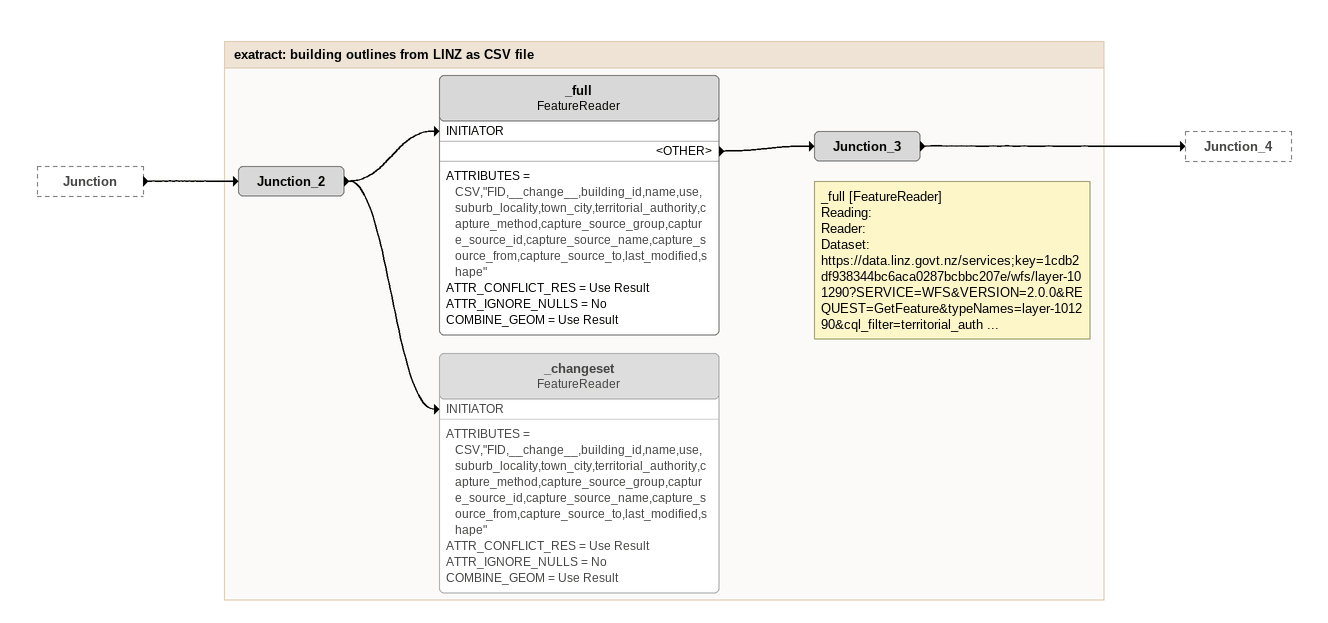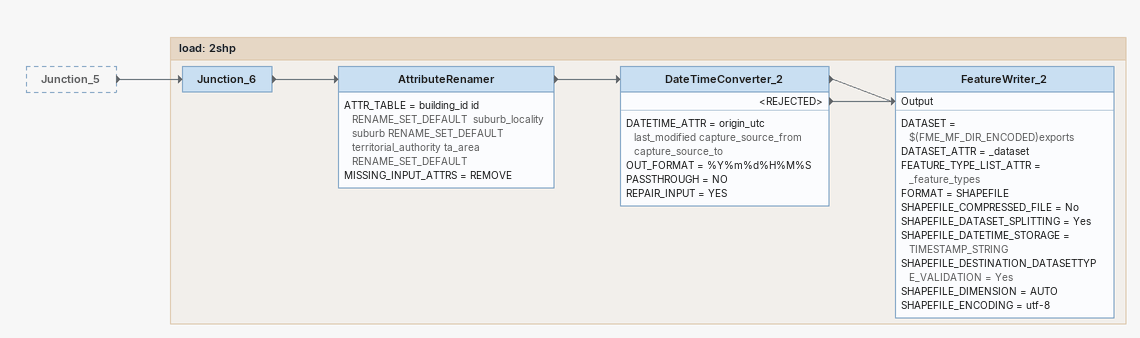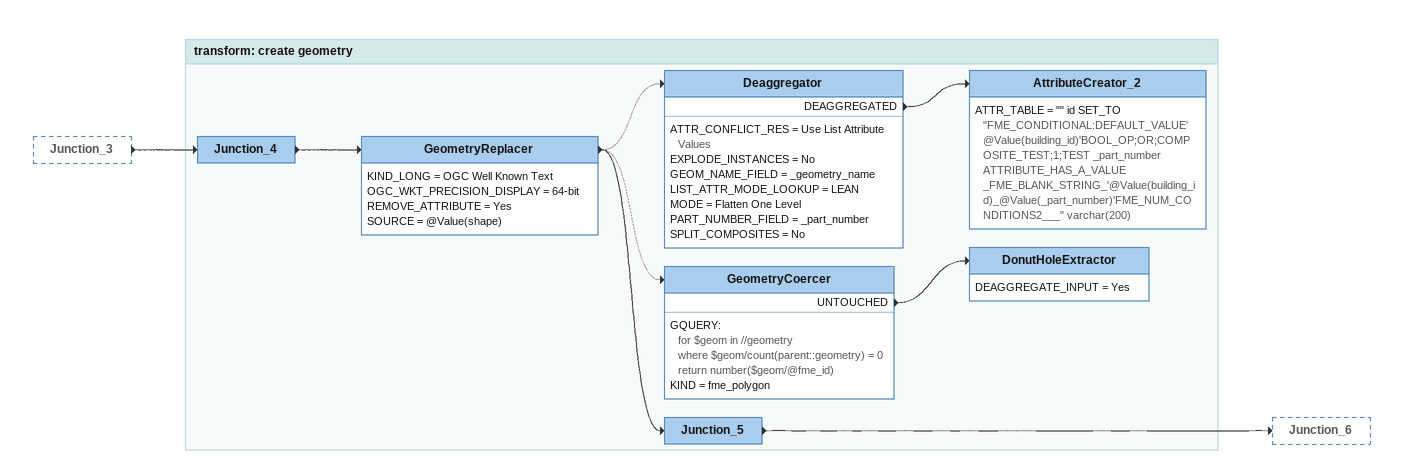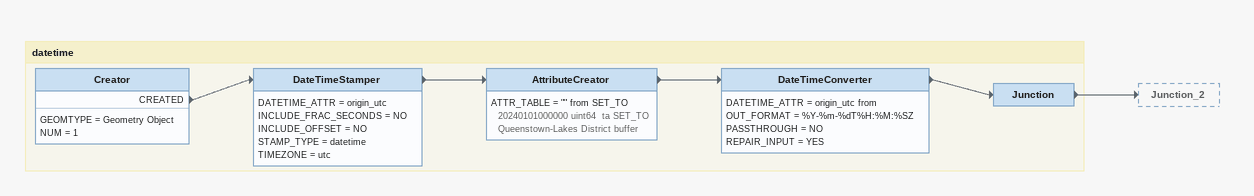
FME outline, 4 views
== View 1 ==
Junction [outside]
    -> Junction_2

Bookmark: exatract: building outlines from LINZ as CSV file
Junction_2
    -> _changeset [INITIATOR]
    -> _full [INITIATOR]
Note: _full [FeatureReader] / Reading: / Reader: / Dataset: https://data.linz.govt.nz/services;key=1cdb2df938344bc6aca0287bcbbc207e/wfs/layer-101290?SERVICE=WFS&VERSION=2.0.0&REQUEST=GetFeature&typeNames=layer-101290&cql_filter=territorial_auth ...
_full: FeatureReader
    ATTRIBUTES = CSV,"FID,__change__,building_id,name,use,suburb_locality,town_city,territorial_authority,capture_method,capture_source_group,capture_source_id,capture_source_name,capture_source_from,capture_source_to,last_modified,shape"
    ATTR_CONFLICT_RES = Use Result
    ATTR_IGNORE_NULLS = No
    COMBINE_GEOM = Use Result
    <OTHER> -> Junction_3
Junction_3
    -> Junction_4
_changeset: FeatureReader [off]
    ATTRIBUTES = CSV,"FID,__change__,building_id,name,use,suburb_locality,town_city,territorial_authority,capture_method,capture_source_group,capture_source_id,capture_source_name,capture_source_from,capture_source_to,last_modified,shape"
    ATTR_CONFLICT_RES = Use Result
    ATTR_IGNORE_NULLS = No
    COMBINE_GEOM = Use Result

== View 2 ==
Junction_5 [outside]
    -> Junction_6

Bookmark: load: 2shp
Junction_6
    -> AttributeRenamer
AttributeRenamer
    ATTR_TABLE = building_id id RENAME_SET_DEFAULT  suburb_locality suburb RENAME_SET_DEFAULT  territorial_authority ta_area RENAME_SET_DEFAULT
    MISSING_INPUT_ATTRS = REMOVE
    -> DateTimeConverter_2
DateTimeConverter_2
    DATETIME_ATTR = origin_utc last_modified capture_source_from capture_source_to
    OUT_FORMAT = %Y%m%d%H%M%S
    PASSTHROUGH = NO
    REPAIR_INPUT = YES
    -> FeatureWriter_2 [Output]
    <REJECTED> -> FeatureWriter_2 [Output]
FeatureWriter_2
    DATASET = $(FME_MF_DIR_ENCODED)exports
    DATASET_ATTR = _dataset
    FEATURE_TYPE_LIST_ATTR = _feature_types
    FORMAT = SHAPEFILE
    SHAPEFILE_COMPRESSED_FILE = No
    SHAPEFILE_DATASET_SPLITTING = Yes
    SHAPEFILE_DATETIME_STORAGE = TIMESTAMP_STRING
    SHAPEFILE_DESTINATION_DATASETTYPE_VALIDATION = Yes
    SHAPEFILE_DIMENSION = AUTO
    SHAPEFILE_ENCODING = utf-8

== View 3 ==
Junction_3 [outside]
    -> Junction_4

Bookmark: transform: create geometry
Junction_4
    -> GeometryReplacer
GeometryReplacer
    KIND_LONG = OGC Well Known Text
    OGC_WKT_PRECISION_DISPLAY = 64-bit
    REMOVE_ATTRIBUTE = Yes
    SOURCE = @Value(shape)
    -> Deaggregator [off]
    -> GeometryCoercer [off]
    -> Junction_5
Deaggregator
    ATTR_CONFLICT_RES = Use List Attribute Values
    EXPLODE_INSTANCES = No
    GEOM_NAME_FIELD = _geometry_name
    LIST_ATTR_MODE_LOOKUP = LEAN
    MODE = Flatten One Level
    PART_NUMBER_FIELD = _part_number
    SPLIT_COMPOSITES = No
    DEAGGREGATED -> AttributeCreator_2
AttributeCreator_2
    ATTR_TABLE = "" id SET_TO "FME_CONDITIONAL:DEFAULT_VALUE'@Value(building_id)'BOOL_OP;OR;COMPOSITE_TEST;1;TEST _part_number ATTRIBUTE_HAS_A_VALUE _FME_BLANK_STRING_'@Value(building_id)_@Value(_part_number)'FME_NUM_CONDITIONS2___" varchar(200)
GeometryCoercer
    GQUERY:
      for $geom in //geometry
      where $geom/count(parent::geometry) = 0
      return number($geom/@fme_id)
    KIND = fme_polygon
    UNTOUCHED -> DonutHoleExtractor
DonutHoleExtractor
    DEAGGREGATE_INPUT = Yes
Junction_5
    -> Junction_6

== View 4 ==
Bookmark: datetime
Creator
    GEOMTYPE = Geometry Object
    NUM = 1
    CREATED -> DateTimeStamper
DateTimeStamper
    DATETIME_ATTR = origin_utc
    INCLUDE_FRAC_SECONDS = NO
    INCLUDE_OFFSET = NO
    STAMP_TYPE = datetime
    TIMEZONE = utc
    -> AttributeCreator
AttributeCreator
    ATTR_TABLE = "" from SET_TO 20240101000000 uint64  ta SET_TO Queenstown-Lakes District buffer
    -> DateTimeConverter
DateTimeConverter
    DATETIME_ATTR = origin_utc from
    OUT_FORMAT = %Y-%m-%dT%H:%M:%SZ
    PASSTHROUGH = NO
    REPAIR_INPUT = YES
    -> Junction
Junction
    -> Junction_2
